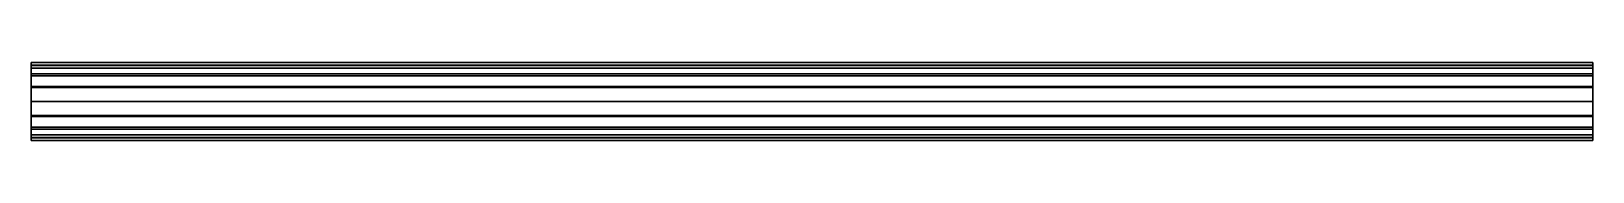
# Model space of a CAD drawing. Header units: millimetres. Extents: x 0 to 1000, y -25 to 25.
import ezdxf

# ---------------------------------------------------------------- set-up
doc = ezdxf.new("R2010")
doc.units = ezdxf.units.MM

msp = doc.modelspace()

# ---------------------------------------------------------------- linework, layer by layer
for points in [[(0, 25), (1000, 25), (1000, 23.1, 9.6), (0, 23.1, 9.6)], [(0, 25), (0, 23.1, 9.6), (0, 21.4, 8.9), (0, 23.2)], [(0, 23.1, -9.6), (1000, 23.1, -9.6), (1000, 25), (0, 25)], [(0, 23.1, -9.6), (0, 25), (0, 23.2), (0, 21.4, -8.9)], [(0, 21.4, 8.9), (1000, 21.4, 8.9), (1000, 23.2), (0, 23.2)], [(0, 23.2), (1000, 23.2), (1000, 21.4, -8.9), (0, 21.4, -8.9)], [(0, 23.1, 9.6), (1000, 23.1, 9.6), (1000, 17.7, 17.7), (0, 17.7, 17.7)], [(0, 23.1, 9.6), (0, 17.7, 17.7), (0, 16.4, 16.4), (0, 21.4, 8.9)], [(0, 17.7, -17.7), (1000, 17.7, -17.7), (1000, 23.1, -9.6), (0, 23.1, -9.6)], [(0, 17.7, -17.7), (0, 23.1, -9.6), (0, 21.4, -8.9), (0, 16.4, -16.4)], [(0, 16.4, 16.4), (1000, 16.4, 16.4), (1000, 21.4, 8.9), (0, 21.4, 8.9)], [(0, 21.4, -8.9), (1000, 21.4, -8.9), (1000, 16.4, -16.4), (0, 16.4, -16.4)], [(1000, 23.2), (1000, 21.4, 8.9), (1000, 23.1, 9.6), (1000, 25)], [(1000, 21.4, -8.9), (1000, 23.2), (1000, 25), (1000, 23.1, -9.6)], [(1000, 21.4, 8.9), (1000, 16.4, 16.4), (1000, 17.7, 17.7), (1000, 23.1, 9.6)], [(1000, 16.4, -16.4), (1000, 21.4, -8.9), (1000, 23.1, -9.6), (1000, 17.7, -17.7)], [(0, 17.7, 17.7), (1000, 17.7, 17.7), (1000, 9.6, 23.1), (0, 9.6, 23.1)], [(0, 17.7, 17.7), (0, 9.6, 23.1), (0, 8.9, 21.4), (0, 16.4, 16.4)], [(0, 9.6, -23.1), (1000, 9.6, -23.1), (1000, 17.7, -17.7), (0, 17.7, -17.7)], [(0, 9.6, -23.1), (0, 17.7, -17.7), (0, 16.4, -16.4), (0, 8.9, -21.4)], [(0, 8.9, 21.4), (1000, 8.9, 21.4), (1000, 16.4, 16.4), (0, 16.4, 16.4)], [(0, 16.4, -16.4), (1000, 16.4, -16.4), (1000, 8.9, -21.4), (0, 8.9, -21.4)], [(1000, 16.4, 16.4), (1000, 8.9, 21.4), (1000, 9.6, 23.1), (1000, 17.7, 17.7)], [(1000, 8.9, -21.4), (1000, 16.4, -16.4), (1000, 17.7, -17.7), (1000, 9.6, -23.1)], [(0, 9.6, 23.1), (1000, 9.6, 23.1), (1000, 0, 25), (0, 0, 25)], [(0, 9.6, 23.1), (0, 0, 25), (0, 0, 23.2), (0, 8.9, 21.4)], [(0, 0, -25), (1000, 0, -25), (1000, 9.6, -23.1), (0, 9.6, -23.1)], [(0, 0, -25), (0, 9.6, -23.1), (0, 8.9, -21.4), (0, 0, -23.2)], [(0, 0, 23.2), (1000, 0, 23.2), (1000, 8.9, 21.4), (0, 8.9, 21.4)], [(0, 8.9, -21.4), (1000, 8.9, -21.4), (1000, 0, -23.2), (0, 0, -23.2)], [(0, 0, 25), (1000, 0, 25), (1000, -9.6, 23.1), (0, -9.6, 23.1)], [(0, -8.9, 21.4), (1000, -8.9, 21.4), (1000, 0, 23.2), (0, 0, 23.2)], [(0, 0, 25), (0, -9.6, 23.1), (0, -8.9, 21.4), (0, 0, 23.2)], [(1000, 8.9, 21.4), (1000, 0, 23.2), (1000, 0, 25), (1000, 9.6, 23.1)], [(1000, 0, -23.2), (1000, 8.9, -21.4), (1000, 9.6, -23.1), (1000, 0, -25)], [(1000, 0, 23.2), (1000, -8.9, 21.4), (1000, -9.6, 23.1), (1000, 0, 25)], [(0, -9.6, -23.1), (1000, -9.6, -23.1), (1000, 0, -25), (0, 0, -25)], [(0, 0, -23.2), (1000, 0, -23.2), (1000, -8.9, -21.4), (0, -8.9, -21.4)], [(0, -9.6, -23.1), (0, 0, -25), (0, 0, -23.2), (0, -8.9, -21.4)], [(0, -16.4, 16.4), (1000, -16.4, 16.4), (1000, -8.9, 21.4), (0, -8.9, 21.4)], [(0, -9.6, 23.1), (0, -17.7, 17.7), (0, -16.4, 16.4), (0, -8.9, 21.4)], [(0, -8.9, -21.4), (1000, -8.9, -21.4), (1000, -16.4, -16.4), (0, -16.4, -16.4)], [(0, -17.7, -17.7), (0, -9.6, -23.1), (0, -8.9, -21.4), (0, -16.4, -16.4)], [(0, -9.6, 23.1), (1000, -9.6, 23.1), (1000, -17.7, 17.7), (0, -17.7, 17.7)], [(0, -17.7, -17.7), (1000, -17.7, -17.7), (1000, -9.6, -23.1), (0, -9.6, -23.1)], [(1000, -8.9, -21.4), (1000, 0, -23.2), (1000, 0, -25), (1000, -9.6, -23.1)], [(1000, -8.9, 21.4), (1000, -16.4, 16.4), (1000, -17.7, 17.7), (1000, -9.6, 23.1)], [(1000, -16.4, -16.4), (1000, -8.9, -21.4), (1000, -9.6, -23.1), (1000, -17.7, -17.7)], [(0, -21.4, 8.9), (1000, -21.4, 8.9), (1000, -16.4, 16.4), (0, -16.4, 16.4)], [(0, -17.7, 17.7), (0, -23.1, 9.6), (0, -21.4, 8.9), (0, -16.4, 16.4)], [(0, -16.4, -16.4), (1000, -16.4, -16.4), (1000, -21.4, -8.9), (0, -21.4, -8.9)], [(0, -23.1, -9.6), (0, -17.7, -17.7), (0, -16.4, -16.4), (0, -21.4, -8.9)], [(0, -17.7, 17.7), (1000, -17.7, 17.7), (1000, -23.1, 9.6), (0, -23.1, 9.6)], [(0, -23.1, -9.6), (1000, -23.1, -9.6), (1000, -17.7, -17.7), (0, -17.7, -17.7)], [(1000, -16.4, 16.4), (1000, -21.4, 8.9), (1000, -23.1, 9.6), (1000, -17.7, 17.7)], [(1000, -21.4, -8.9), (1000, -16.4, -16.4), (1000, -17.7, -17.7), (1000, -23.1, -9.6)], [(0, -23.2), (1000, -23.2), (1000, -21.4, 8.9), (0, -21.4, 8.9)], [(0, -23.1, 9.6), (0, -25), (0, -23.2), (0, -21.4, 8.9)], [(0, -21.4, -8.9), (1000, -21.4, -8.9), (1000, -23.2), (0, -23.2)], [(0, -25), (0, -23.1, -9.6), (0, -21.4, -8.9), (0, -23.2)], [(0, -23.1, 9.6), (1000, -23.1, 9.6), (1000, -25), (0, -25)], [(0, -25), (1000, -25), (1000, -23.1, -9.6), (0, -23.1, -9.6)], [(1000, -21.4, 8.9), (1000, -23.2), (1000, -25), (1000, -23.1, 9.6)], [(1000, -23.2), (1000, -21.4, -8.9), (1000, -23.1, -9.6), (1000, -25)]]:
    msp.add_3dface(points)

doc.saveas('drawing.dxf')
